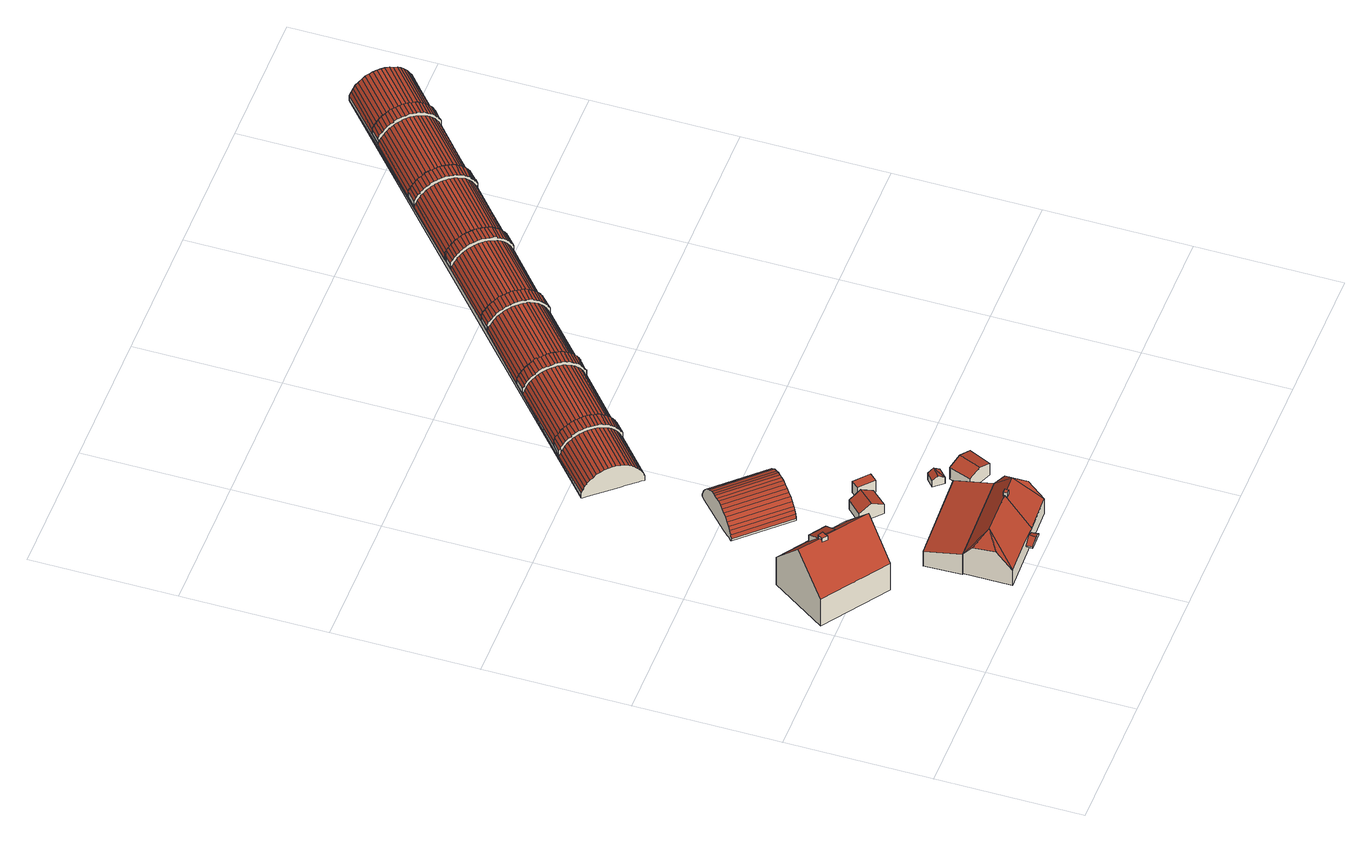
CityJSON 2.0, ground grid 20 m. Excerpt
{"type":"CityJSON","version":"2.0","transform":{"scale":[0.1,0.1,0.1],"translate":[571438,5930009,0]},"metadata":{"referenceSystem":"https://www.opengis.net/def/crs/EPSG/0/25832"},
"CityObjects":{
"building1":{"type":"Building","attributes":{"Grundfläche 2D":"100.607388","Grundhöhe NN":"0.733"},"children":["building1-1","building1-2"],"geometry":[{"type":"Solid","lod":"3","boundaries":[[[[0,1,2,3,4,5,6]],[[4,3,2,1,0,7,8]],[[7,0,6,9,10]],[[8,7,10,11]],[[5,4,8,11,12]],[[6,5,12,9]],[[10,9,12,11]]]],"semantics":{"surfaces":[{"type":"RoofSurface"},{"type":"WallSurface"},{"type":"GroundSurface"}],"values":[[0,0,1,1,1,1,2]]}}]},
"building1-1":{"type":"BuildingInstallation","parents":["building1"],"geometry":[{"type":"MultiSurface","lod":"3","boundaries":[[[13,14,15,16,17]],[[17,16,18]],[[14,19,15]],[[19,18,16,15]]],"semantics":{"surfaces":[{"type":"RoofSurface"},{"type":"WallSurface"}],"values":[0,1,1,1]}}]},
"building1-2":{"type":"BuildingInstallation","parents":["building1"],"geometry":[{"type":"MultiSurface","lod":"3","boundaries":[[[20,21,22,23,24]],[[25,22,21,26,1]],[[27,23,22,25,28]],[[27,2,24,23]],[[20,24,2,29]],[[26,21,20,29,30]]],"semantics":{"surfaces":[{"type":"RoofSurface"},{"type":"WallSurface"}],"values":[0,1,1,1,1,1]}}]},
"building2":{"type":"Building","attributes":{"Grundfläche 2D":"87.277957","Grundhöhe NN":"1.419"},"children":["building2-1","building2-2"],"geometry":[{"type":"Solid","lod":"3","boundaries":[[[[31,32,33,34,35,36]],[[34,33,37]],[[38,36,35]],[[39,36,38]],[[40,36,39]],[[41,42,43,31,36,40]],[[31,43,44,33,32]],[[45,33,44]],[[37,33,45]],[[35,34,46,47]],[[40,39,38,35,47,48]],[[49,44,43,42,41,40,48]],[[34,37,45,44,49,46]],[[49,48,47,46]]]],"semantics":{"surfaces":[{"type":"RoofSurface"},{"type":"WallSurface"},{"type":"GroundSurface"}],"values":[[0,0,0,0,0,0,0,0,0,1,1,1,1,2]]}}]},
"building2-1":{"type":"BuildingInstallation","parents":["building2"],"geometry":[{"type":"MultiSurface","lod":"3","boundaries":[[[50,51,52,53,54,55]],[[56,53,52,51,57,31]],[[54,53,56,58]],[[55,54,58,32,59]],[[59,60,57,51,50,55]]],"semantics":{"surfaces":[{"type":"RoofSurface"},{"type":"WallSurface"}],"values":[0,1,1,1,1]}}]},
"building2-2":{"type":"BuildingInstallation","parents":["building2"],"geometry":[{"type":"MultiSurface","lod":"3","boundaries":[[[42,61,62,63]],[[61,42,64,65]],[[42,63,66,67,64]],[[65,64,67,68]],[[62,61,65,68,69]],[[63,62,69,66]],[[67,66,69,68]]],"semantics":{"surfaces":[{"type":"RoofSurface"},{"type":"WallSurface"},{"type":"OuterCeilingSurface"}],"values":[0,0,1,1,1,1,2]}}]},
"building3":{"type":"Building","attributes":{"Grundfläche 2D":"69.523126","Grundhöhe NN":"1.288"},"geometry":[{"type":"Solid","lod":"3","boundaries":[[[[70,35,34,71]],[[72,73,71,34]],[[73,74,70,71]],[[74,75,35,70]],[[75,72,34,35]],[[75,74,73,72]]]],"semantics":{"surfaces":[{"type":"RoofSurface"},{"type":"WallSurface"},{"type":"GroundSurface"}],"values":[[0,1,1,1,1,2]]}}]},
"building4":{"type":"Building","attributes":{"Grundfläche 2D":"9.996600","Grundhöhe NN":"1.027"},"geometry":[{"type":"Solid","lod":"3","boundaries":[[[[76,77,78,79]],[[80,76,79,81]],[[81,79,78,82,83]],[[80,81,83,84]],[[77,76,80,84,85]],[[78,77,85,82]],[[83,82,85,84]]]],"semantics":{"surfaces":[{"type":"RoofSurface"},{"type":"WallSurface"},{"type":"GroundSurface"}],"values":[[0,0,1,1,1,1,2]]}}]},
"building5":{"type":"Building","attributes":{"Grundfläche 2D":"78.021733","Grundhöhe NN":"0.524"},"geometry":[{"type":"Solid","lod":"3","boundaries":[[[[86,87,88,89]],[[90,86,89,91]],[[92,90,91,93]],[[94,92,93,95]],[[96,94,95,97]],[[98,96,97,99]],[[100,98,99,101]],[[102,100,101,103]],[[104,102,103,105]],[[106,104,105,107]],[[108,106,107,109]],[[110,108,109,111]],[[112,110,111,113]],[[114,112,113,115]],[[116,114,115,117]],[[118,116,117,119]],[[120,118,119,121]],[[122,120,121,123]],[[124,122,123,125]],[[126,124,125,127]],[[128,129,130,131,132,133,134,127,125,123,121,119,117,115,113,111,109,107,105,103,101,99,97,95,93,91,89,88,135,136]],[[126,127,134,137]],[[138,139,140,141,87,86,90,92,94,96,98,100,102,104,106,108,110,112,114,116,118,120,122,124,126,137,142]],[[88,87,141,135]],[[139,138,142,137,134,133,132,131,130,129,128,136,135,141,140]]]],"semantics":{"surfaces":[{"type":"RoofSurface"},{"type":"WallSurface"},{"type":"GroundSurface"}],"values":[[0,0,0,0,0,0,0,0,0,0,0,0,0,0,0,0,0,0,0,0,1,1,1,1,2]]}}]},
"building6":{"type":"Building","attributes":{"Grundfläche 2D":"3.518499","Grundhöhe NN":"0.893"},"geometry":[{"type":"Solid","lod":"3","boundaries":[[[[143,144,145,146]],[[147,148,146,145]],[[148,149,143,146]],[[149,150,144,143]],[[150,147,145,144]],[[150,149,148,147]]]],"semantics":{"surfaces":[{"type":"RoofSurface"},{"type":"WallSurface"},{"type":"GroundSurface"}],"values":[[0,1,1,1,1,2]]}}]},
"building7":{"type":"Building","attributes":{"Grundfläche 2D":"2.541684","Grundhöhe NN":"1.097"},"geometry":[{"type":"Solid","lod":"3","boundaries":[[[[151,152,153]],[[154,152,151]],[[155,154,151,156]],[[153,152,157,158]],[[156,151,153,158,159]],[[155,156,159,160]],[[157,152,154,155,160]],[[159,158,157,160]]]],"semantics":{"surfaces":[{"type":"RoofSurface"},{"type":"WallSurface"},{"type":"GroundSurface"}],"values":[[0,0,0,1,1,1,1,2]]}}]},
"building8":{"type":"Building","attributes":{"Grundfläche 2D":"12.664941","Grundhöhe NN":"1.112"},"geometry":[{"type":"Solid","lod":"3","boundaries":[[[[161,162,163,164]],[[165,162,161,166]],[[164,163,167,168]],[[166,161,164,168,169]],[[165,166,169,170]],[[167,163,162,165,170]],[[168,167,170,169]]]],"semantics":{"surfaces":[{"type":"RoofSurface"},{"type":"WallSurface"},{"type":"GroundSurface"}],"values":[[0,0,1,1,1,1,2]]}}]},
"building9":{"type":"Building","attributes":{"Grundfläche 2D":"654.003299","Grundhöhe NN":"0.030"},"children":["building9-1","building9-2","building9-3","building9-4","building9-5","building9-6"],"geometry":[{"type":"MultiSurface","lod":"3","boundaries":[[[171,172,173,174,175,176]],[[177,178,179,172,171,180,181]],[[182,183,184,185,186,187,188,189,190,191,192,193,194,195,196,197,198,199,200,177,181,201,202]],[[203,204,205,206,207,208,209,210,211,212,213,188,187,186,185,184,183,182,202,201,181,180,171,176,175,214,215,216]],[[217,218,219,220,221,222,223,224,225,226,227,228,213,212,211,210,209,208,207,206,205,204,203,216,215,214,229,230]],[[231,232,233,234,235,236,237,238,239,240,241,228,227,226,225,224,223,222,221,220,219,218,217,230,229,242,243,244]],[[245,246,247,248,249,250,251,252,253,254,255,241,240,239,238,237,236,235,234,233,232,231,244,243,242,256,257,258]],[[259,260,261,262,263,264,265,266,267,268,269,270,255,254,253,252,251,250,249,248,247,246,245,258,257,256,271,272]],[[273,274,275,276,277,278,279,280,281,282,283,284,270,269,268,267,266,265,264,263,262,261,260,259,272,271,285,286]],[[287,288,289,290,291,292,293,294,295,296,297,298,284,283,282,281,280,279,278,277,276,275,274,273,286,285,299,300]],[[301,302,303,304,305,306,307,308,309,310,311,312,298,297,296,295,294,293,292,291,290,289,288,287,300,299,313,314]],[[315,316,317,318,319,320,321,322,323,324,325,326,312,311,310,309,308,307,306,305,304,303,302,301,314,313,327,328]],[[324,323,322,321,320,319,318,317,316,315,328,327,329,330,331,332,333,334,335,336,337,338,339,340,341,342,326,325]],[[343,344,345,346,347,348,349,350,351,352,353,342,341,340,339,338,337,336,335,334,333,332,331,330,329,354,355,356]],[[351,350,349,348,347,346,345,344,343,356,355,354,357,358,359,360,361,362,363,364,365,366,367,368,369,370,353,352]],[[368,367,366,365,364,363,362,361,360,359,358,357,371,372,373,374,375,376,377,378,379,380,381,382,383,384,370,369]],[[385,386,387,388,389,390,391,392,393,394,395,384,383,382,381,380,379,378,377,376,375,374,373,372,371,396,397,398]],[[393,392,391,390,389,388,387,386,385,398,397,396,399,400,401,402,403,404,405,406,407,408,409,410,411,412,395,394]],[[410,409,408,407,406,405,404,403,402,401,400,399,413,414,415,416,417,418,419,420,421,422,423,424,425,426,412,411]],[[427,428,429,430,431,432,433,434,435,436,437,438,426,425,424,423,422,421,420,419,418,417,416,415,414,413,439,440]],[[436,435,434,433,432,431,430,429,428,427,440,439,441,442,443,444,445,446,447,448,449,450,451,452,453,454,438,437]],[[455,456,457]],[[456,455,457,458,459,460,461,462,461,463,464,465,466,467,454,453,452,451,450,449,448,447,446,445,444,443,442,441,468,469,470,471,472,471,473,474,475,476]],[[200,199,198,197,196,195,194,192,191,190,189,477,478]],[[172,478,174,173]],[[179,178,177,200,478,172]],[[194,193,192]],[[479,480,481,482,483,484,485,468,441,439,413,399,396,371,357,354,329,327,313,299,285,271,256,242,229,214,175,174,478,486]],[[487,464,463,488,467,466,465]],[[463,461,488]],[[461,460,488]],[[457,485,488,460,459,458]],[[457,456,485]],[[456,476,485]],[[471,485,476,475,474]],[[474,473,471]],[[468,485,471,470,469]],[[489,490,491,492,493,494,477,189,188,213,228,241,255,270,284,298,312,326,342,353,370,384,395,412,426,438,454,467,488,495]],[[493,492,491,490,489,495,488,485,484,483,482,481,480,479,486,478,477,494]]],"semantics":{"surfaces":[{"type":"RoofSurface"},{"type":"WallSurface"},{"type":"GroundSurface"}],"values":[0,0,0,0,0,0,0,0,0,0,0,0,0,0,0,0,0,0,0,0,0,0,0,1,1,1,1,1,1,1,1,1,1,1,1,1,1,1,2]}}]},
"building9-1":{"type":"BuildingInstallation","parents":["building9"],"geometry":[{"type":"MultiSurface","lod":"3","boundaries":[[[496,497,498,499,500,501]],[[501,502,503,504,505,496]],[[503,506,507,508,509,504]],[[507,510,511,512,508]],[[511,513,514,515,516,512]],[[514,517,518,519,520,515]],[[521,522,523,524,519,518]],[[522,525,526,527,523]],[[525,528,529,526]],[[528,530,531,529]],[[530,532,533,531]],[[532,534,535,533]],[[536,537,538,535,534]],[[536,539,540,541,542,537]],[[540,543,544,545,546,541]],[[547,548,549,550,545,544]],[[551,552,553,554,549,548]],[[552,555,556,557,558,553]],[[557,556,559,560,561,562]],[[563,564,565,566,567,568,561,560]],[[190,191,499,498]],[[525,522,521,518,517,514,513,511,510,507,506,503,502,501,500,499,191,186,569,211,570,226,239,571,253,572,268,573,282,296,310,324,340,351,574,368,382,575,393,576,410,424,577,436,578,452,563,560,559,556,555,552,551,548,547,544,543,540,539,536,534,532,530,528]],[[452,564,563]],[[565,564,452,465]],[[465,466,566,565]],[[466,453,567,566]],[[568,567,453]],[[533,535,538,537,542,541,546,545,550,549,554,553,558,557,562,561,568,453,579,437,580,425,411,394,581,383,582,369,583,352,584,341,325,311,585,297,283,586,269,587,254,588,240,589,227,590,212,591,187,190,498,497,496,505,504,509,508,512,516,515,520,519,524,523,527,526,529,531]]],"semantics":{"surfaces":[{"type":"RoofSurface"},{"type":"WallSurface"}],"values":[0,0,0,0,0,0,0,0,0,0,0,0,0,0,0,0,0,0,0,0,1,1,1,1,1,1,1,1]}}]},
"building9-2":{"type":"BuildingInstallation","parents":["building9"],"geometry":[{"type":"MultiSurface","lod":"3","boundaries":[[[592,593,594,595,596,597]],[[598,594,593]],[[599,600,598]],[[600,594,598]],[[594,601,602,603,604,595]],[[602,605,606,607,608,603]],[[606,609,610,611,612,607]],[[611,610,613,614,615,616]],[[614,617,618,619,620,615]],[[618,621,622,623,624,619]],[[623,622,625,626,627,628]],[[626,629,630,631,627]],[[629,632,633,630]],[[632,634,635,633]],[[634,636,637,635]],[[636,638,639,640,637]],[[638,641,642,643,644,639]],[[642,645,646,647,648,643]],[[646,649,650,651,652,647]],[[651,650,653,654,655,656]],[[657,658,659,655,654]],[[658,660,661,662,663,659]],[[664,665,666,667,668,669,662,661]],[[192,193,194,593,592,597]],[[593,194,195,599,598]],[[634,632,629,626,625,622,621,618,617,614,613,610,609,606,605,602,601,594,600,599,195,184,670,209,671,224,237,251,672,266,673,280,674,294,308,322,338,349,366,675,380,391,676,408,677,422,678,434,679,450,464,666,665,664,661,660,658,657,654,653,650,649,646,645,642,641,638,636]],[[667,666,464,487]],[[655,659,663,662,669,668,667,487,680,451,681,435,682,423,409,392,683,381,684,367,685,350,339,323,686,309,687,295,688,281,689,267,690,252,691,238,692,225,693,210,694,185,192,597,596,595,604,603,608,607,612,611,616,615,620,619,624,623,628,627,631,630,633,635,637,640,639,644,643,648,647,652,651,656]]],"semantics":{"surfaces":[{"type":"RoofSurface"},{"type":"WallSurface"}],"values":[0,0,0,0,0,0,0,0,0,0,0,0,0,0,0,0,0,0,0,0,0,0,0,1,1,1,1,1]}}]},
"building9-3":{"type":"BuildingInstallation","parents":["building9"],"geometry":[{"type":"MultiSurface","lod":"3","boundaries":[[[695,696,697,698,699,700]],[[695,700,701,702,703,704]],[[703,702,705,706,707]],[[705,708,709,710,711,706]],[[709,712,713,714,715,710]],[[713,716,717,718,719,714]],[[717,720,721,722,718]],[[720,723,724,725,721]],[[723,726,727,724]],[[726,728,729,727]],[[728,730,731,729]],[[730,732,733,731]],[[734,735,736,733,732]],[[734,737,738,735]],[[737,739,740,741,742,738]],[[740,743,744,745,746,741]],[[747,748,749,750,745,744]],[[749,748,751,752,753,754]],[[752,755,756,757,758,753]],[[759,760,761,757,756,762,763,764,765,766]],[[767,760,759]],[[196,197,698,697]],[[708,705,702,701,700,699,698,197,182,768,207,769,222,770,235,249,771,264,772,278,292,306,726,723,720,717,716,713,712,709]],[[730,728,726,306,320,336,347,773,364,774,378,775,389,776,406,420,777,432,778,448,779,459,764,763,762,756,755,752,751,748,747,744,743,740,739,737,734,732]],[[764,459,460,461,759,766,765]],[[461,463,767,759]],[[733,736,735,738,742,741,746,745,750,749,754,753,758,757,761,760,767,463,462,449,780,433,781,421,782,407,783,390,784,379,785,365,348,786,337,321,307,787,293,788,279,789,265,790,250,791,236,792,223,793,208,794,183,196,697,696,695,704,703,707,706,711,710,715,714,719,718,722,721,725,724,727,729,731]]],"semantics":{"surfaces":[{"type":"RoofSurface"},{"type":"WallSurface"}],"values":[0,0,0,0,0,0,0,0,0,0,0,0,0,0,0,0,0,0,0,0,0,1,1,1,1,1,1]}}]},
"building9-4":{"type":"BuildingInstallation","parents":["building9"],"geometry":[{"type":"MultiSurface","lod":"3","boundaries":[[[795,796,797,798,799,800]],[[800,801,802,803,804,795]],[[802,805,806,807,808,803]],[[806,809,810,811,812,807]],[[810,813,814,815,816,811]],[[815,814,817,818,819,820]],[[818,821,822,823,819]],[[822,824,825,823]],[[824,826,827,828,825]],[[827,829,830,828]],[[829,831,832,830]],[[831,833,834,832]],[[835,836,834,833]],[[835,837,838,839,836]],[[838,840,841,842,843,839]],[[841,844,845,846,847,842]],[[848,849,850,851,846,845]],[[852,853,854,855,850,849]],[[854,853,856,857,858,859]],[[857,860,861,862]],[[862,863,864,865,858,857]],[[860,866,867,861]],[[868,867,866]],[[198,199,798,797]],[[805,802,801,800,799,798,199,201,869,205,870,220,871,233,872,247,873,262,276,874,290,304,875,318,334,345,876,362,376,877,387,878,404,418,879,430,880,446,455,475,868,866,860,857,856,853,852,849,848,845,844,841,840,838,837,835,833,831,829,827,826,824,822,821,818,817,814,813,810,809,806]],[[475,476,867,868]],[[476,456,861,867]],[[456,457,862,861]],[[457,458,863,862]],[[851,850,855,854,859,858,865,864,863,458,881,447,882,431,883,419,884,405,388,885,377,886,363,346,335,319,305,291,277,887,263,888,248,234,221,889,206,890,202,198,797,796,795,804,803,808,807,812,811,816,815,820,819,823,825,828,830,832,834,836,839,843,842,847,846]]],"semantics":{"surfaces":[{"type":"RoofSurface"},{"type":"WallSurface"}],"values":[0,0,0,0,0,0,0,0,0,0,0,0,0,0,0,0,0,0,0,0,0,0,0,1,1,1,1,1,1,1]}}]},
"building9-5":{"type":"BuildingInstallation","parents":["building9"],"geometry":[{"type":"MultiSurface","lod":"3","boundaries":[[[891,892,893,894,895]],[[893,892,896,897,898]],[[898,899,900,901,902,893]],[[900,903,904,905,906,901]],[[904,907,908,909,910,905]],[[908,911,912,913,914,909]],[[912,915,916,917,918,913]],[[916,919,920,921,917]],[[920,922,923,924,921]],[[922,925,926,923]],[[925,927,928,926]],[[927,929,930,928]],[[929,931,932,930]],[[933,934,935,932,931]],[[933,936,937,938,934]],[[938,937,939,940,941,942]],[[943,944,945,946,941,940]],[[947,948,949,950,945,944]],[[949,948,951,952,953,954]],[[955,956,957,958,953,952]],[[959,960,961,957,956,962,963,964,965,966,967]],[[200,177,892,891,895]],[[177,178,896,892]],[[933,931,929,927,925,922,920,919,916,915,912,911,908,907,904,903,900,899,898,897,896,178,180,968,203,969,218,231,970,245,971,260,274,288,302,316,332,343,360,972,374,973,385,974,402,975,416,976,428,977,444,472,471,964,963,962,956,955,952,951,948,947,944,943,940,939,937,936]],[[471,473,474,959,967,966,965,964]],[[918,917,921,924,923,926,928,930,932,935,934,938,942,941,946,945,950,949,954,953,958,957,961,960,959,474,978,445,979,429,980,417,981,403,386,982,375,983,361,984,344,985,333,317,303,986,289,987,275,988,261,246,232,219,989,204,990,181,200,895,894,893,902,901,906,905,910,909,914,913]]],"semantics":{"surfaces":[{"type":"RoofSurface"},{"type":"WallSurface"}],"values":[0,0,0,0,0,0,0,0,0,0,0,0,0,0,0,0,0,0,0,0,0,1,1,1,1,1]}}]},
"building9-6":{"type":"BuildingInstallation","parents":["building9"],"geometry":[{"type":"MultiSurface","lod":"3","boundaries":[[[991,992,993,994]],[[995,996,997,998,992,991]],[[998,999,1000,1001,1002,992]],[[1001,1000,1003,1004,1005]],[[1003,1006,1007,1008,1009,1004]],[[1007,1010,1011,1012,1013,1008]],[[1011,1014,1015,1016,1017,1012]],[[1015,1018,1019,1016]],[[1019,1018,1020,1021,1022]],[[1020,1023,1024,1021]],[[1023,1025,1026,1024]],[[1025,1027,1028,1026]],[[1027,1029,1030,1028]],[[1029,1031,1032,1033,1030]],[[1031,1034,1035,1032]],[[1036,1037,1038,1039,1035,1034]],[[1038,1037,1040,1041,1042,1043]],[[1044,1045,1046,1047,1042,1041]],[[1045,1048,1049,1050,1051,1046]],[[1049,1052,1053,1054,1055,1050]],[[1056,1057,1058,1059,1060,1054,1053]],[[179,172,991,994]],[[991,172,173,996,995]],[[1027,1025,1023,1020,1018,1015,1014,1011,1010,1007,1006,1003,1000,999,998,997,996,173,176,1061,215,1062,230,243,1063,257,1064,272,1065,286,300,314,328,330,355,1066,358,1067,372,1068,397,1069,400,414,1070,440,1071,442,1072,469,1057,1056,1053,1052,1049,1048,1045,1044,1041,1040,1037,1036,1034,1031,1029]],[[469,470,1058,1057]],[[1022,1021,1024,1026,1028,1030,1033,1032,1035,1039,1038,1043,1042,1047,1046,1051,1050,1055,1054,1060,1059,1058,470,1073,443,1074,427,1075,415,401,398,1076,373,1077,359,356,1078,331,315,301,1079,287,273,1080,259,1081,258,244,217,1082,216,1083,171,179,994,993,992,1002,1001,1005,1004,1009,1008,1013,1012,1017,1016,1019]]],"semantics":{"surfaces":[{"type":"RoofSurface"},{"type":"WallSurface"}],"values":[0,0,0,0,0,0,0,0,0,0,0,0,0,0,0,0,0,0,0,0,0,1,1,1,1,1]}}]}
},
"vertices":[
[31,259,105],[59,239,105],[65,235,105],[66,235,105],[120,196,105],[147,235,54],[57,297,54],[5,220,54],[94,159,54],[57,297,7],[5,220,7],[94,159,7],[147,235,7],
[91,241,84],[100,234,84],[111,250,74],[89,265,74],[79,249,84],[89,265,63],[111,250,63],
[68,239,108],[61,243,108],[57,236,108],[63,231,108],[65,235,108],[57,236,101],[61,243,100],[63,231,101],[60,233,101],[68,239,100],[65,241,100],
[227,53,83],[233,53,83],[259,54,83],[276,84,48],[144,80,48],[164,52,83],[277,70,65],[144,67,64],[145,36,66],[145,14,40],[199,16,40],[211,16,40],[223,16,40],[278,18,40],[277,39,65],[276,84,14],[144,80,14],[145,14,14],[278,18,14],
[230,55,88],[227,55,88],[227,53,88],[227,50,88],[233,50,88],[233,55,88],[227,50,80],[227,55,81],[233,50,79],[233,55,81],[230,55,81],
[211,6,40],[224,7,33],[223,16,33],[199,16,33],[199,6,33],[223,16,31],[199,16,31],[199,6,31],[224,7,31],
[142,132,38],[274,137,38],[276,84,13],[274,137,13],[142,132,13],[144,80,13],
[204,221,36],[217,209,26],[236,230,26],[223,242,36],[191,233,26],[210,253,26],[236,230,10],[210,253,10],[191,233,10],[217,209,10],
[236,369,15],[237,371,9],[177,436,9],[175,434,15],[234,368,20],[173,433,20],[232,365,24],[171,430,24],[229,362,29],[168,427,29],[225,359,33],[164,424,33],[222,356,36],[161,421,36],[218,352,38],[157,417,38],[214,348,40],[153,413,40],[210,345,41],[149,410,41],[206,341,41],[145,406,41],[202,337,41],[141,402,41],[197,333,40],[136,398,40],[193,329,38],[132,394,38],[189,326,36],[128,391,36],[186,322,33],[125,387,33],[182,319,29],[121,384,29],[179,316,24],[119,381,24],[177,314,20],[116,379,20],[175,312,15],[114,377,15],[174,311,9],[113,376,9],[173,433,5],[128,391,5],[121,384,5],[119,381,5],[116,379,5],[114,377,5],[113,376,5],[177,436,5],[175,434,5],[174,311,5],[214,348,5],[218,352,5],[225,359,5],[237,371,5],[210,345,5],
[251,232,29],[260,242,29],[240,259,29],[232,249,29],[240,259,9],[232,249,9],[251,232,9],[260,242,9],
[296,171,28],[291,154,22],[303,165,22],[285,161,28],[280,167,22],[291,177,22],[291,154,11],[303,165,11],[291,177,11],[280,167,11],
[319,144,38],[307,113,38],[324,106,31],[338,137,31],[290,120,31],[301,151,31],[324,106,11],[338,137,11],[301,151,11],[290,120,11],
[688,959,13],[692,960,8],[705,971,8],[760,1019,8],[759,1021,13],[703,972,13],[605,884,8],[614,892,8],[690,958,8],[613,893,13],[598,880,13],[433,736,13],[418,723,13],[343,657,13],[328,644,13],[253,578,13],[238,565,13],[184,517,13],[185,515,8],[240,563,8],[254,576,8],[330,642,8],[331,644,8],[342,653,8],[345,655,8],[420,721,8],[434,734,8],[510,800,8],[524,813,8],[600,879,8],[523,814,13],[508,801,13],[611,895,18],[597,882,18],[521,816,18],[506,803,18],[431,738,18],[417,725,18],[341,659,18],[327,646,18],[251,580,18],[237,567,18],[182,519,18],[757,1023,18],[702,974,18],[687,961,18],[685,964,23],[609,898,23],[594,885,23],[519,819,23],[504,806,23],[429,740,23],[414,727,23],[339,661,23],[325,648,23],[249,582,23],[234,569,23],[180,521,23],[755,1025,23],[699,977,23],[607,901,27],[592,888,27],[516,822,27],[502,809,27],[427,743,27],[412,730,27],[337,664,27],[322,651,27],[247,585,27],[232,572,27],[177,524,27],[752,1028,27],[697,980,27],[682,967,27],[604,904,31],[589,891,31],[513,825,31],[499,812,31],[424,746,31],[409,733,31],[334,667,31],[319,655,31],[244,588,31],[229,575,31],[174,528,31],[749,1032,31],[694,983,31],[679,970,31],[676,974,34],[600,908,34],[586,895,34],[510,829,34],[495,816,34],[420,750,34],[406,737,34],[330,671,34],[316,658,34],[240,592,34],[226,579,34],[171,531,34],[746,1035,34],[691,987,34],[672,978,36],[597,912,36],[582,899,36],[507,833,36],[492,820,36],[417,754,36],[402,741,36],[327,675,36],[312,662,36],[237,596,36],[222,583,36],[168,535,36],[742,1039,36],[687,991,36],[669,982,38],[593,916,38],[579,903,38],[503,837,38],[488,824,38],[413,758,38],[399,745,38],[323,679,38],[309,666,38],[233,600,38],[219,587,38],[164,539,38],[739,1043,38],[683,995,38],[665,986,39],[590,920,39],[575,907,39],[500,841,39],[485,828,39],[410,762,39],[395,749,39],[320,683,39],[305,670,39],[230,604,39],[215,591,39],[160,544,39],[735,1048,39],[680,999,39],[662,990,39],[586,924,39],[571,911,39],[496,845,39],[481,832,39],[406,766,39],[391,753,39],[316,687,39],[302,674,39],[226,608,39],[211,595,39],[157,548,39],[732,1052,39],[676,1003,39],[728,1056,39],[673,1007,39],[658,994,39],[583,928,39],[568,915,39],[493,849,39],[478,836,39],[403,770,39],[388,757,39],[313,691,39],[298,678,39],[223,612,39],[208,599,39],[153,552,39],[579,932,38],[564,919,38],[489,853,38],[474,840,38],[399,774,38],[384,761,38],[309,695,38],[294,683,38],[219,616,38],[204,603,38],[150,556,38],[725,1060,38],[669,1011,38],[654,998,38],[721,1064,36],[666,1015,36],[651,1002,36],[575,936,36],[561,923,36],[485,857,36],[471,844,36],[396,778,36],[381,765,36],[306,700,36],[291,687,36],[215,620,36],[201,608,36],[146,560,36],[718,1068,34],[662,1019,34],[647,1006,34],[572,940,34],[557,927,34],[482,861,34],[467,848,34],[392,782,34],[377,769,34],[302,703,34],[287,691,34],[212,624,34],[197,612,34],[143,564,34],[569,944,31],[554,931,31],[479,865,31],[464,852,31],[389,786,31],[374,773,31],[299,707,31],[284,694,31],[209,628,31],[194,615,31],[139,567,31],[714,1071,31],[659,1023,31],[644,1010,31],[711,1075,27],[656,1026,27],[641,1013,27],[566,947,27],[551,934,27],[476,868,27],[461,855,27],[386,789,27],[371,776,27],[296,711,27],[281,698,27],[206,632,27],[191,619,27],[137,571,27],[709,1078,23],[653,1029,23],[639,1016,23],[563,950,23],[548,937,23],[473,871,23],[458,858,23],[383,792,23],[368,779,23],[293,714,23],[279,701,23],[203,634,23],[188,622,23],[134,574,23],[636,1019,18],[561,953,18],[546,940,18],[471,874,18],[456,861,18],[381,795,18],[366,782,18],[291,716,18],[276,703,18],[201,637,18],[186,624,18],[132,576,18],[707,1080,18],[651,1032,18],[705,1082,13],[649,1034,13],[635,1021,13],[559,955,13],[545,942,13],[469,876,13],[454,863,13],[379,797,13],[365,784,13],[289,718,13],[275,705,13],[199,639,13],[184,626,13],[130,578,13],[468,877,11],[467,876,8],[464,874,8],[453,864,8],[378,798,8],[365,787,8],[364,786,8],[364,785,11],[363,785,8],[288,720,8],[198,640,8],[183,628,8],[129,580,8],[703,1084,8],[648,1035,8],[633,1022,8],[558,956,8],[558,956,10],[557,956,8],[543,943,8],[468,877,8],[467,877,8],[185,515,0],[760,1019,0],[757,1023,0],[721,1064,0],[711,1075,0],[709,1078,0],[707,1080,0],[705,1082,0],[703,1084,0],[759,1021,0],[273,707,8],[129,580,0],[134,574,0],[160,544,0],[164,539,0],[168,535,0],[180,521,0],[182,519,0],[130,578,0],
[238,565,22],[238,565,21],[240,563,17],[254,576,17],[253,578,21],[253,578,22],[251,580,25],[251,580,26],[236,567,26],[237,567,25],[249,582,29],[249,583,30],[234,570,30],[234,569,29],[247,585,33],[246,586,34],[231,573,34],[244,588,36],[243,589,37],[228,576,37],[229,575,36],[240,592,39],[240,593,40],[225,580,40],[226,579,39],[237,596,42],[236,597,42],[222,584,42],[222,583,42],[233,600,43],[218,588,43],[219,587,43],[230,604,44],[215,591,44],[226,608,45],[211,595,45],[223,612,44],[208,599,44],[219,616,43],[205,603,43],[216,620,42],[201,607,42],[204,603,43],[215,620,42],[212,624,40],[198,611,40],[201,608,42],[212,624,39],[209,627,37],[195,615,37],[197,612,39],[209,628,36],[206,631,34],[192,618,34],[194,615,36],[206,632,33],[204,634,30],[189,621,30],[191,619,33],[203,634,29],[201,636,26],[187,624,26],[188,622,29],[201,637,25],[199,639,22],[185,626,22],[186,624,25],[199,639,21],[199,639,20],[198,640,17],[183,628,17],[184,626,20],[184,626,21],[253,578,14],[251,580,19],[246,586,28],[243,589,31],[240,593,34],[216,620,37],[209,627,31],[206,631,28],[201,636,19],[199,639,14],[185,626,14],[187,624,19],[195,615,31],[198,611,34],[201,607,37],[205,603,38],[218,588,38],[225,580,34],[228,576,31],[231,573,28],[234,570,24],[236,567,19],[238,565,14],
[331,644,17],[342,653,17],[343,657,22],[328,644,22],[328,644,21],[330,642,17],[343,654,17],[345,655,17],[343,657,21],[341,659,25],[341,659,26],[326,646,26],[327,646,25],[339,661,29],[339,662,30],[324,649,30],[325,648,29],[337,664,33],[336,665,34],[321,652,34],[322,651,33],[334,667,36],[333,668,37],[318,655,37],[319,655,36],[330,671,39],[330,672,40],[315,659,40],[316,658,39],[327,675,42],[327,676,42],[312,663,42],[312,662,42],[323,679,43],[323,680,43],[308,667,43],[309,666,43],[320,683,44],[305,671,44],[305,670,44],[316,687,45],[302,674,45],[313,691,44],[298,678,44],[309,695,43],[295,682,43],[306,699,42],[291,686,42],[294,683,43],[306,700,42],[303,703,40],[288,690,40],[291,687,42],[302,703,39],[299,707,37],[285,694,37],[287,691,39],[299,707,36],[297,710,34],[282,697,34],[284,694,36],[296,711,33],[294,713,30],[279,700,30],[281,698,33],[293,714,29],[292,716,26],[277,703,26],[291,716,25],[290,718,22],[275,705,22],[276,703,25],[289,718,21],[289,718,20],[288,720,17],[273,707,17],[274,705,20],[275,705,21],[343,657,14],[341,659,19],[333,668,31],[330,672,34],[327,676,37],[303,703,34],[297,710,28],[294,713,24],[292,716,19],[290,718,14],[274,705,12],[275,705,14],[277,703,19],[285,694,31],[288,690,34],[291,686,37],[305,671,39],[308,667,38],[312,663,37],[315,659,34],[318,655,31],[321,652,28],[324,649,24],[326,646,19],[328,644,14],
[418,723,22],[418,723,21],[420,721,17],[434,734,17],[433,736,21],[433,736,22],[431,738,25],[431,738,26],[416,725,26],[417,725,25],[429,741,30],[414,728,30],[414,727,29],[427,743,33],[426,744,34],[411,731,34],[412,730,33],[424,746,36],[423,747,37],[408,734,37],[409,733,36],[420,750,39],[420,751,40],[405,738,40],[406,737,39],[417,754,42],[402,742,42],[402,741,42],[413,758,43],[398,745,43],[399,745,43],[410,762,44],[395,749,44],[406,766,45],[391,753,45],[403,770,44],[388,757,44],[399,774,43],[385,761,43],[396,778,42],[381,765,42],[384,761,43],[393,782,40],[378,769,40],[392,782,39],[389,785,37],[375,772,37],[377,769,39],[389,786,36],[386,789,34],[372,776,34],[374,773,36],[386,789,33],[384,792,30],[369,779,30],[371,776,33],[383,792,29],[382,794,26],[367,781,26],[368,779,29],[381,795,25],[380,797,22],[365,784,22],[366,782,25],[364,786,17],[364,785,19],[365,784,21],[379,797,21],[379,798,19],[378,798,17],[370,791,17],[365,787,17],[363,785,17],[433,736,14],[431,738,19],[429,741,24],[423,747,31],[420,751,34],[396,778,37],[393,782,34],[389,785,31],[386,789,28],[382,794,19],[380,797,14],[379,798,11],[365,784,14],[367,781,19],[369,779,24],[372,776,28],[375,772,31],[378,769,34],[385,761,38],[398,745,38],[402,742,37],[405,738,34],[408,734,31],[411,731,28],[414,728,24],[416,725,19],[418,723,14],
[508,802,22],[508,801,21],[510,800,17],[524,813,17],[523,814,21],[523,815,22],[521,816,25],[521,817,26],[506,804,26],[506,803,25],[519,819,29],[518,819,30],[504,807,30],[504,806,29],[516,822,33],[516,822,34],[501,810,34],[502,809,33],[513,825,36],[513,826,37],[498,813,37],[499,812,36],[510,829,39],[510,829,40],[495,817,40],[495,816,39],[507,833,42],[506,833,42],[492,820,42],[503,837,43],[488,824,43],[500,841,44],[499,841,44],[485,828,44],[496,845,45],[481,832,45],[493,849,44],[478,836,44],[489,853,43],[474,840,43],[486,857,42],[471,844,42],[485,857,42],[482,861,40],[468,848,40],[482,861,39],[479,864,37],[465,851,37],[467,848,39],[479,865,36],[476,868,34],[462,855,34],[464,852,36],[476,868,33],[474,871,30],[459,858,30],[461,855,33],[473,871,29],[471,873,26],[457,860,26],[458,858,29],[471,874,25],[469,875,22],[455,862,22],[456,861,25],[469,876,21],[467,876,17],[464,874,17],[453,864,17],[454,864,19],[454,863,21],[468,877,18],[467,877,17],[468,877,17],[523,815,14],[521,817,19],[518,819,24],[516,822,28],[513,826,31],[506,833,37],[499,841,39],[486,857,37],[479,864,31],[476,868,28],[471,873,19],[469,875,14],[454,864,11],[455,862,14],[457,860,19],[459,858,24],[465,851,31],[468,848,34],[495,817,34],[498,813,31],[506,804,19],[508,802,14],
[605,883,17],[605,884,17],[598,881,22],[598,880,21],[600,879,17],[614,892,17],[613,893,21],[613,894,22],[611,895,25],[611,896,26],[596,883,26],[597,882,25],[609,898,29],[609,898,30],[594,886,30],[594,885,29],[607,901,33],[606,901,34],[591,889,34],[592,888,33],[604,904,36],[603,905,37],[588,892,37],[589,891,36],[600,908,39],[600,908,40],[585,896,40],[586,895,39],[597,912,42],[596,912,42],[582,899,42],[593,916,43],[578,903,43],[579,903,43],[590,920,44],[575,907,44],[586,924,45],[571,911,45],[583,928,44],[568,915,44],[579,932,43],[565,919,43],[576,936,42],[561,923,42],[564,919,43],[575,936,42],[573,940,40],[558,927,40],[572,940,39],[569,943,37],[555,930,37],[557,927,39],[569,944,36],[566,947,34],[552,934,34],[554,931,36],[566,947,33],[564,950,30],[549,937,30],[551,934,33],[563,950,29],[561,952,26],[547,939,26],[548,937,29],[561,953,25],[560,954,22],[545,941,22],[546,940,25],[543,943,17],[544,943,18],[545,942,21],[559,955,21],[558,956,18],[558,956,17],[557,956,17],[556,955,17],[555,953,17],[613,894,14],[611,896,19],[606,901,28],[603,905,31],[573,940,34],[569,943,31],[566,947,28],[564,950,24],[561,952,19],[560,954,14],[544,943,10],[545,941,14],[547,939,19],[549,937,24],[555,930,31],[558,927,34],[561,923,37],[565,919,38],[578,903,38],[582,899,37],[585,896,34],[596,883,19],[598,881,14],
[692,960,17],[688,960,22],[688,959,21],[690,958,17],[694,962,17],[705,971,17],[703,972,21],[703,973,22],[702,974,25],[701,975,26],[686,962,26],[687,961,25],[699,978,30],[684,965,30],[685,964,29],[697,980,33],[696,981,34],[681,968,34],[682,967,33],[694,983,36],[693,984,37],[678,971,37],[679,970,36],[691,987,39],[690,988,40],[675,975,40],[676,974,39],[687,991,42],[672,978,42],[683,995,43],[668,982,43],[669,982,43],[680,999,44],[665,986,44],[676,1003,45],[662,990,45],[673,1007,44],[658,994,44],[669,1011,43],[655,998,43],[666,1015,42],[651,1002,42],[654,998,43],[663,1019,40],[648,1006,40],[662,1019,39],[660,1022,37],[645,1009,37],[647,1006,39],[659,1023,36],[657,1026,34],[642,1013,34],[644,1010,36],[656,1026,33],[654,1029,30],[639,1016,30],[641,1013,33],[653,1029,29],[652,1031,26],[637,1018,26],[639,1016,29],[651,1032,25],[650,1033,22],[635,1021,22],[636,1019,25],[649,1034,21],[648,1035,17],[633,1022,17],[634,1022,17],[635,1021,21],[703,973,14],[701,975,19],[696,981,28],[693,984,31],[690,988,34],[666,1015,37],[663,1019,34],[660,1022,31],[657,1026,28],[652,1031,19],[650,1033,14],[648,1035,9],[634,1022,9],[635,1021,14],[637,1018,19],[645,1009,31],[648,1006,34],[655,998,38],[668,982,38],[675,975,34],[678,971,31],[686,962,19],[688,960,14]
]}
